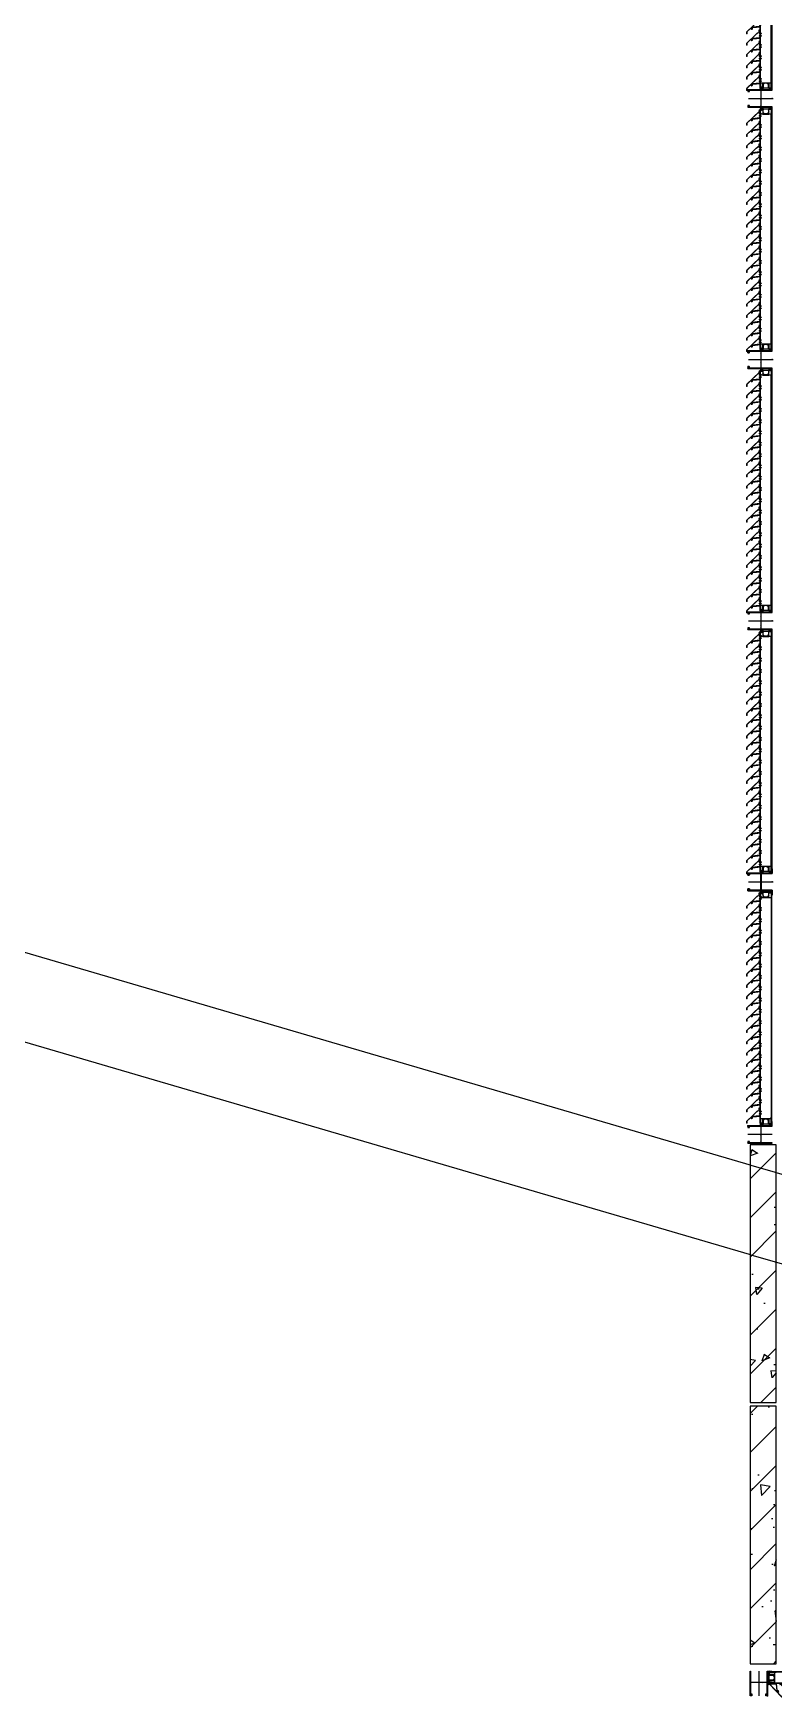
# Model space of a CAD drawing. Header units: millimetres. Extents: x 663313 to 1226001, y 1431724 to 1620898.
# Drawn here: x 839104 to 843359, y 1538799 to 1548354 of the extents above; entities that cross this region are included whole.
import ezdxf

# ---------------------------------------------------------------- set-up
doc = ezdxf.new("R2010")
doc.units = ezdxf.units.MM
doc.set_wipeout_variables(frame=1)
doc.linetypes.add('CENTER', pattern=[50.8, 31.75, -6.35, 6.35, -6.35])
for name, color, linetype in [('000 - CONCRETE_COL_HATCH_', 7, 'Continuous'), ('000 - CONCRETE_PRECAST_CUT_COLOR_4', 7, 'Continuous'), ('000 - CONCRETE_PRECAST_MAIN_COLOR_1', 7, 'Continuous'), ('000 - CONCRETE_PRECAST_WIPEOUT_', 7, 'Continuous'), ('010 - ASPG_ACCESSORIES_MAIN_COLOR_1', 7, 'Continuous'), ('010 - ASPG_EXTR_MAIN_COLOR_2', 7, 'Continuous'), ('010 - ASPG_FRAMING_CUT_COLOR_4', 7, 'Continuous'), ('010 - ASPG_FRAMING_HATCH_', 7, 'Continuous'), ('010 - ASPG_FRAMING_MAIN_COLOR_2', 7, 'Continuous'), ('010 - ASPG_FRAMING_SUB_COLOR_2', 7, 'Continuous'), ('010 - ASPG_FRAMING_WIPEOUT_', 7, 'Continuous'), ('BOLT & SCREW', 7, 'Continuous'), ('Center Line', 7, 'CENTER'), ('DIM', 7, 'Continuous')]:
    doc.layers.add(name, color=color, linetype=linetype)
for name, color, linetype, plot in [('010 - ASPG_EXTR_DEF_SUB', 7, 'Continuous', False), ('010 - ASPG_FASTERN_DEF_SUB', 7, 'Continuous', False), ('010 - ASPG_FRAMING_DEF_SUB', 7, 'Continuous', False)]:
    doc.layers.add(name, color=color, linetype=linetype, plot=plot)
for name, color, linetype, lineweight in [('12-GRID', 7, 'CENTER', 13), ('Part', 7, 'Continuous', 0), ('SCREW', 7, 'Continuous', 5)]:
    doc.layers.add(name, color=color, linetype=linetype, lineweight=lineweight)
pattern_1 = [(270, (1257419.24324, -520041.6224), (0.65495992507, -1.1344238721), [0.7562825814, -1.5125651628]), (30, (1257419.24324, -520041.6224), (0.65495992936, 1.1344238696), [0.7562825814, -1.5125651628]), (330, (1257419.24324, -520041.6224), (1.30991985442, -2.48e-09), [-1.5125651628, 0.7562825814])]
pattern_2 = [(315, (1257419.4929, -520021.6224), (1.3369313545, 1.3369313545), []), (45, (1257419.4929, -520021.6224), (-1.3369313545, 1.3369313545), [])]
pattern_3 = [(270, (1257419.4425, -520043.9224), (0.65495992507, -1.1344238721), [0.7562825814, -1.5125651628]), (30, (1257419.4425, -520043.9224), (0.65495992936, 1.1344238696), [0.7562825814, -1.5125651628]), (330, (1257419.4425, -520043.9224), (1.30991985442, -2.48e-09), [-1.5125651628, 0.7562825814])]
pattern_4 = [(315, (1257419.1929, -520023.9224), (1.3369313545, 1.3369313545), []), (45, (1257419.1929, -520023.9224), (-1.3369313545, 1.3369313545), [])]

# ---------------------------------------------------------------- blocks, each defined once
blk = doc.blocks.new('*U5722')
at = {"color": 7}
blk.add_wipeout([(0, 0), (150, 0), (150, 1480), (0, 1480)], dxfattribs=at).dxf.layer = '000 - CONCRETE_PRECAST_WIPEOUT_'
at = {"layer": '000 - CONCRETE_COL_HATCH_'}
h = blk.add_hatch(dxfattribs=at)
h.set_pattern_fill('ANSI31')
h.set_pattern_definition([(45, (1531882.3, 696158.04), (-112.253202, 112.253202), [])])
h.paths.add_polyline_path([(0, 0), (150, 0), (150, 1480), (0, 1480)])
h = blk.add_hatch(dxfattribs=at)
h.set_pattern_fill('AR-CONC', scale=0.05)
h.set_pattern_definition([(50, (1531882.3, 695178.04), (455.46167, -39.84771), [47.625, -523.875]), (355, (1531882.3, 695178.04), (-88.10855, 477.64211), [38.1, -419.10146]), (100.451445, (1531920.25, 695174.7), (367.35312, 437.79438), [40.47502, -445.22561]), (46.1842, (1531882.3, 695305.04), (677.6976, -105.10582), [71.4375, -785.8125]), (96.635558, (1531938.8, 695296.3), (593.51034, 618.5653), [60.71256, -667.83902]), (351.18415, (1531882.3, 695305.04), (593.51034, 618.5653), [57.14992, -628.64933]), (21, (1531945.8, 695273.3), (379.03598, -255.662995), [47.625, -523.875]), (326, (1531945.8, 695273.3), (154.50507, 460.46992), [38.1, -419.1]), (71.451445, (1531977.4, 695252), (533.54105, 204.80692), [40.47502, -445.22484]), (37.5, (1531882.3, 695178.04), (7.721508, 211.387597), [0, -414.02, 0, -425.45, 0, -420.6875]), (7.5, (1531882.3, 695178.04), (167.049156, 250.451437), [0, -242.57, 0, -404.495, 0, -160.3375]), (327.5, (1531740.69, 695178.04), (338.976488, -14.32186), [0, -158.75, 0, -495.3, 0, -657.225]), (317.5, (1531677.2, 695178.04), (370.322953, 63.56623), [0, -206.375, 0, -328.93, 0, -466.725])])
h.paths.add_polyline_path([(0, 0), (150, 0), (150, 1480), (0, 1480)])
at = {"layer": '000 - CONCRETE_PRECAST_MAIN_COLOR_1', "color": 7}
blk.add_lwpolyline([(0, 0), (150, 0), (150, 1480), (0, 1480)], close=True, dxfattribs=at)
blk = doc.blocks.new('44')
at = {"layer": 'Part', "color": 7, "lineweight": 0, "ltscale": 8}
for points in [[(28.7889, 17.6426), (30.2689, 17.6426), (30.2689, 17.4926), (28.7889, 17.4926), (28.7889, 17.6426)], [(30.2889, 17.6426), (31.7689, 17.6426), (31.7689, 17.4926), (30.2889, 17.4926), (30.2889, 17.6426)]]:
    blk.add_lwpolyline(points, dxfattribs=at)
at = {"layer": '000 - CONCRETE_PRECAST_CUT_COLOR_4', "color": 7, "xscale": 0.0009999999999999994, "yscale": 0.0009999999999999994, "zscale": 0.0009999999999999994, "rotation": 270}
blk.add_blockref('*U5722', (28.7889, 17.6426), dxfattribs=at)
blk.add_blockref('*U5722', (30.2889, 17.6426), dxfattribs=at)
blk = doc.blocks.new('W-1-PP18-ST_ENT4_REV00_20260531-225334_LOPF_PL')
at = {"color": 7, "xscale": 1000.000000000001, "yscale": 1000.000000000001, "zscale": 1000.000000000001, "rotation": 90}
blk.add_blockref('44', (41885.6, -33213.9), dxfattribs=at)
blk = doc.blocks.new('*U6326')
at = {"layer": '12-GRID', "color": 7, "linetype": 'CENTER'}
for p, q in [((0, -6.2), (0, 2.2)), ((-4.2, -2), (4.2, -2))]:
    blk.add_line(p, q, dxfattribs=at)
at = {"layer": 'BOLT & SCREW', "color": 7}
for p, q in [((-0.6, -1.8), (-1.8, -1.6)), ((-0.6, -2.2), (-1.8, -2.4)), ((-0.5, -1.8), (-0.9, -1.6)), ((-0.5, -2.2), (-0.9, -2.4)), ((-0.2, -1.4), (-0.4, -0.2)), ((-0.2, -1.5), (-0.4, -1.1)), ((-0.2, -2.5), (-0.4, -2.9)), ((-0.2, -2.6), (-0.4, -3.8)), ((0.2, -1.4), (0.4, -0.2)), ((0.2, -1.5), (0.4, -1.1)), ((0.4, -2.9), (0.2, -2.5)), ((0.2, -2.6), (0.4, -3.8)), ((0.5, -1.8), (0.9, -1.6)), ((0.5, -2.2), (0.9, -2.4)), ((0.6, -1.8), (1.8, -1.6)), ((0.6, -2.2), (1.8, -2.4))]:
    blk.add_line(p, q, dxfattribs=at)
for points in [[(-1.8, -1.6), (-0.9, -1.6, 0.414214), (-0.4, -1.1), (-0.4, -0.2), (0.4, -0.2), (0.4, -1.1, 0.414214), (0.9, -1.6), (1.8, -1.6), (1.8, -2.4), (0.9, -2.4, 0.414214), (0.4, -2.9), (0.4, -3.8), (-0.4, -3.8), (-0.4, -2.9, 0.414214), (-0.9, -2.4), (-1.8, -2.4)], [(0.2, -2.5, -0.414214), (0.5, -2.2), (0.6, -2.2), (0.6, -1.8), (0.5, -1.8, -0.414214), (0.2, -1.5), (0.2, -1.4), (-0.2, -1.4), (-0.2, -1.5, -0.414214), (-0.5, -1.8), (-0.6, -1.8), (-0.6, -2.2), (-0.5, -2.2, -0.414214), (-0.2, -2.5), (-0.2, -2.6), (0.2, -2.6)]]:
    blk.add_lwpolyline(points, format="xyb", close=True, dxfattribs=at)
blk.add_circle((0, -2), 3.5, dxfattribs=at)
blk = doc.blocks.new('000_ASPG_TYP_FILES_20260218-010703_FRAME_EXTR_')
at = {"layer": '010 - ASPG_FRAMING_HATCH_'}
h = blk.add_hatch(dxfattribs=at)
h.set_pattern_fill('ANSI32', scale=0.1, angle=180)
edge = h.paths.add_edge_path()
edge.add_line((2, 16), (2, 2))
edge.add_line((2, 2), (39.7, 2))
edge.add_arc((39.7, 1.7), 0.3, 0, 90, ccw=False)
edge.add_line((40, 1.7), (40, 0.3))
edge.add_arc((39.7, 0.3), 0.3, -90, 0, ccw=False)
edge.add_line((39.7, 0), (0.3, 0))
edge.add_arc((0.3, 0.3), 0.3, 180, 270, ccw=False)
edge.add_line((0, 0.3), (0, 17.7))
edge.add_arc((0.3, 17.7), 0.3, 90, 180, ccw=False)
edge.add_line((0.3, 18), (22.6, 18))
edge.add_arc((22.6, 18.5), 0.5, 270, 380.20955)
edge.add_arc((26.2, 19.8), 3.35, 182.06379, 200.20955, ccw=False)
edge.add_arc((23.6, 19.7), 0.76, 2.06379, 182.06379, ccw=False)
edge.add_arc((26.2, 19.8), 1.83, 182.06379, 447.93621)
edge.add_arc((26.3, 22.4), 0.76, 87.93621, 267.93621, ccw=False)
edge.add_arc((26.2, 19.8), 3.35, 69.79045, 87.93621, ccw=False)
edge.add_arc((27.5, 23.4), 0.5, 249.79045, 360)
edge.add_line((28, 23.4), (28, 26.7))
edge.add_line((28, 26.7), (28.5, 27.2))
edge.add_line((28.5, 27.2), (28, 27.7))
edge.add_line((28, 27.7), (28, 38.6))
edge.add_line((28, 38.6), (28.5, 39.1))
edge.add_line((28.5, 39.1), (28, 39.6))
edge.add_line((28, 39.6), (28, 42.9))
edge.add_arc((27.5, 42.9), 0.5, 0, 110.20955)
edge.add_arc((26.2, 46.5), 3.35, 272.06379, 290.20955, ccw=False)
edge.add_arc((26.3, 43.9), 0.76, 92.06379, 272.06379, ccw=False)
edge.add_arc((26.2, 46.5), 1.83, 272.06379, 537.93621)
edge.add_arc((23.6, 46.6), 0.76, 177.93621, 357.93621, ccw=False)
edge.add_arc((26.2, 46.5), 3.35, 159.79045, 177.93621, ccw=False)
edge.add_arc((22.6, 47.8), 0.5, 339.79045, 450)
edge.add_line((22.6, 48.3), (0.3, 48.3))
edge.add_arc((0.3, 48.6), 0.3, 180, 270, ccw=False)
edge.add_line((0, 48.6), (0, 60))
edge.add_arc((0.3, 60), 0.3, 90, 180, ccw=False)
edge.add_line((0.3, 60.3), (5, 60.3))
edge.add_line((5, 60.3), (5, 65))
edge.add_arc((5.3, 65), 0.3, 90, 180, ccw=False)
edge.add_line((5.3, 65.3), (30, 65.3))
edge.add_line((30, 65.3), (30, 63.6))
edge.add_arc((29.7, 63.6), 0.3, -90, 0, ccw=False)
edge.add_line((29.7, 63.3), (7.3, 63.3))
edge.add_arc((7.3, 63), 0.3, 90, 180)
edge.add_line((7, 63), (7, 58.3))
edge.add_line((7, 58.3), (2.3, 58.3))
edge.add_arc((2.3, 58), 0.3, 90, 180)
edge.add_line((2, 58), (2, 50.6))
edge.add_arc((2.3, 50.6), 0.3, 180, 270)
edge.add_line((2.3, 50.3), (29.7, 50.3))
edge.add_arc((29.7, 50), 0.3, 0, 90, ccw=False)
edge.add_line((30, 50), (30, 26.7))
edge.add_line((30, 26.7), (30, 16.3))
edge.add_arc((29.7, 16.3), 0.3, -90, 0, ccw=False)
edge.add_line((29.7, 16), (2, 16))
at = {"layer": '010 - ASPG_FRAMING_CUT_COLOR_4', "color": 7}
blk.add_lwpolyline([(2, 16), (2, 2), (39.7, 2, -0.414214), (40, 1.7), (40, 0.3, -0.414214), (39.7, 0), (0.3, 0, -0.414214), (0, 0.3), (0, 17.7, -0.414214), (0.3, 18), (22.6, 18, 0.52173), (23, 18.7, -0.079342), (22.8, 19.7, -1), (24.3, 19.8, 2.296346), (26.2, 21.7, -1), (26.3, 23.2, -0.079342), (27.3, 23, 0.52173), (28, 23.4), (28, 26.7), (28.5, 27.2), (28, 27.7), (28, 38.6), (28.5, 39.1), (28, 39.6), (28, 42.9, 0.52173), (27.3, 43.3, -0.079342), (26.3, 43.1, -1), (26.2, 44.6, 2.296346), (24.3, 46.5, -1), (22.8, 46.6, -0.079342), (23, 47.6, 0.52173), (22.6, 48.3), (0.3, 48.3, -0.414214), (0, 48.6), (0, 60, -0.414214), (0.3, 60.3), (5, 60.3), (5, 65, -0.414214), (5.3, 65.3), (30, 65.3), (30, 63.6, -0.414214), (29.7, 63.3), (7.3, 63.3, 0.414214), (7, 63), (7, 58.3), (2.3, 58.3, 0.414214), (2, 58), (2, 50.6, 0.414214), (2.3, 50.3), (29.7, 50.3, -0.414214), (30, 50), (30, 26.7), (30, 16.3, -0.414214), (29.7, 16)], format="xyb", close=True, dxfattribs=at)
at = {"color": 7}
for p in [(26.2, 48.5), (26.2, 21.8)]:
    blk.add_blockref('*U6326', p, dxfattribs=at)
blk = doc.blocks.new('*U6174')
at = {"layer": '010 - ASPG_FRAMING_HATCH_', "transparency": 33554585}
h = blk.add_hatch(dxfattribs=at)
h.set_pattern_fill('ANSI32', scale=0.25)
edge = h.paths.add_edge_path()
edge.add_line((2, -50), (2, -75))
edge.add_line((2, -75), (0, -75))
edge.add_line((0, -75), (0, -49))
edge.add_arc((1, -49), 1, 90, 180, ccw=False)
edge.add_line((1, -48), (63, -48))
edge.add_arc((63, -47), 1, 270, 360)
edge.add_line((64, -47), (64, 47))
edge.add_arc((63, 47), 1, 0, 90)
edge.add_line((63, 48), (1, 48))
edge.add_arc((1, 49), 1, 180, 270, ccw=False)
edge.add_line((0, 49), (0, 75))
edge.add_line((0, 75), (2, 75))
edge.add_line((2, 75), (2, 50))
edge.add_line((2, 50), (141, 50))
edge.add_line((141, 50), (141, 41))
edge.add_arc((140, 41), 1, 270, 360, ccw=False)
edge.add_line((140, 40), (132, 40))
edge.add_arc((132, 41), 1, 180, 270, ccw=False)
edge.add_line((131, 41), (131, 47))
edge.add_arc((130, 47), 1, 0, 90)
edge.add_line((130, 48), (67, 48))
edge.add_arc((67, 47), 1, 90, 180)
edge.add_line((66, 47), (66, -47))
edge.add_arc((67, -47), 1, 180, 270)
edge.add_line((67, -48), (130, -48))
edge.add_arc((130, -47), 1, 270, 360)
edge.add_line((131, -47), (131, -41))
edge.add_arc((132, -41), 1, 90, 180, ccw=False)
edge.add_line((132, -40), (140, -40))
edge.add_arc((140, -41), 1, 0, 90, ccw=False)
edge.add_line((141, -41), (141, -50))
edge.add_line((141, -50), (2, -50))
h.paths.add_polyline_path([(139, 48), (139, 42), (133, 42), (133, 48)], flags=16)
h.paths.add_polyline_path([(139, -48), (139, -42), (133, -42), (133, -48)], flags=16)
at = {"layer": '010 - ASPG_FRAMING_HATCH_'}
h = blk.add_hatch(dxfattribs=at)
h.set_pattern_fill('ANSI37', scale=0.595498, angle=-90)
h.set_pattern_definition(pattern_4)
edge = h.paths.add_edge_path()
edge.add_ellipse((11.5, 55), major_axis=(0, -5), ratio=0.644482, start_angle=180, end_angle=360, ccw=False)
edge.add_line((11.5, 60), (2, 60))
edge.add_arc((-7.9, 55), 11.1, -26.79627, 26.79627, ccw=False)
edge.add_line((2, 50), (11.5, 50))
h = blk.add_hatch(dxfattribs=at)
h.set_pattern_fill('HONEY', scale=0.238199, angle=-90)
h.set_pattern_definition(pattern_3)
edge = h.paths.add_edge_path()
edge.add_ellipse((11.8, 55), major_axis=(0, -5), ratio=0.644482, start_angle=0, end_angle=360, ccw=False)
h = blk.add_hatch(dxfattribs=at)
h.set_pattern_fill('HONEY', scale=0.238199, angle=-90)
h.set_pattern_definition(pattern_1)
edge = h.paths.add_edge_path()
edge.add_ellipse((57.5, 55), major_axis=(0, -5), ratio=0.644482, start_angle=0, end_angle=360)
h = blk.add_hatch(dxfattribs=at)
h.set_pattern_fill('ANSI37', scale=0.595498, angle=-90)
h.set_pattern_definition(pattern_2)
edge = h.paths.add_edge_path()
edge.add_ellipse((57.8, 55), major_axis=(0, -5), ratio=0.644482, start_angle=0, end_angle=180)
edge.add_line((57.8, 60), (62, 60))
edge.add_arc((62, 60.3), 0.3, -90, 0)
edge.add_line((62.3, 60.3), (62.3, 61))
edge.add_line((62.3, 61), (61.8, 61.5))
edge.add_line((61.8, 61.5), (62.3, 62))
edge.add_line((62.3, 62), (61.8, 62.5))
edge.add_line((61.8, 62.5), (62.3, 63))
edge.add_line((62.3, 63), (61.8, 63.5))
edge.add_line((61.8, 63.5), (62.3, 64))
edge.add_line((62.3, 64), (62.3, 65))
edge.add_line((62.3, 65), (63.3, 65))
edge.add_line((63.3, 65), (63.8, 65.5))
edge.add_line((63.8, 65.5), (64.3, 65))
edge.add_line((64.3, 65), (64.8, 65.5))
edge.add_line((64.8, 65.5), (65.3, 65))
edge.add_line((65.3, 65), (65.8, 65.5))
edge.add_line((65.8, 65.5), (66.3, 65))
edge.add_line((66.3, 65), (67, 65))
edge.add_arc((67, 65.3), 0.3, -90, 0)
edge.add_line((67.3, 65.3), (67.3, 60))
edge.add_arc((77.2, 55), 11.1, 153.20373, 206.79627)
edge.add_line((67.3, 50), (57.8, 50))
h = blk.add_hatch(dxfattribs=at)
h.set_pattern_fill('ANSI37', scale=0.595498, angle=-90)
h.set_pattern_definition(pattern_4)
edge = h.paths.add_edge_path()
edge.add_ellipse((11.5, -55), major_axis=(0, 5), ratio=0.644482, start_angle=0, end_angle=180)
edge.add_line((11.5, -60), (2, -60))
edge.add_arc((-7.9, -55), 11.1, 333.20373, 386.79627)
edge.add_line((2, -50), (11.5, -50))
h = blk.add_hatch(dxfattribs=at)
h.set_pattern_fill('HONEY', scale=0.238199, angle=-90)
h.set_pattern_definition(pattern_3)
edge = h.paths.add_edge_path()
edge.add_ellipse((11.8, -55), major_axis=(0, 5), ratio=0.644482, start_angle=0, end_angle=360)
h = blk.add_hatch(dxfattribs=at)
h.set_pattern_fill('HONEY', scale=0.238199, angle=-90)
h.set_pattern_definition(pattern_1)
edge = h.paths.add_edge_path()
edge.add_ellipse((57.5, -55), major_axis=(0, 5), ratio=0.644482, start_angle=0, end_angle=360, ccw=False)
h = blk.add_hatch(dxfattribs=at)
h.set_pattern_fill('ANSI37', scale=0.595498, angle=-90)
h.set_pattern_definition(pattern_2)
edge = h.paths.add_edge_path()
edge.add_ellipse((57.8, -55), major_axis=(0, 5), ratio=0.644482, start_angle=180, end_angle=360, ccw=False)
edge.add_line((57.8, -60), (62, -60))
edge.add_arc((62, -60.3), 0.3, 360, 450, ccw=False)
edge.add_line((62.3, -60.3), (62.3, -61))
edge.add_line((62.3, -61), (61.8, -61.5))
edge.add_line((61.8, -61.5), (62.3, -62))
edge.add_line((62.3, -62), (61.8, -62.5))
edge.add_line((61.8, -62.5), (62.3, -63))
edge.add_line((62.3, -63), (61.8, -63.5))
edge.add_line((61.8, -63.5), (62.3, -64))
edge.add_line((62.3, -64), (62.3, -65))
edge.add_line((62.3, -65), (63.3, -65))
edge.add_line((63.3, -65), (63.8, -65.5))
edge.add_line((63.8, -65.5), (64.3, -65))
edge.add_line((64.3, -65), (64.8, -65.5))
edge.add_line((64.8, -65.5), (65.3, -65))
edge.add_line((65.3, -65), (65.8, -65.5))
edge.add_line((65.8, -65.5), (66.3, -65))
edge.add_line((66.3, -65), (67, -65))
edge.add_arc((67, -65.3), 0.3, 360, 450, ccw=False)
edge.add_line((67.3, -65.3), (67.3, -60))
edge.add_arc((77.2, -55), 11.1, 153.20373, 206.79627, ccw=False)
edge.add_line((67.3, -50), (57.8, -50))
at = {"layer": '010 - ASPG_FASTERN_DEF_SUB', "color": 7}
blk.add_point((0, 0), dxfattribs=at)
at = {"layer": '010 - ASPG_FRAMING_CUT_COLOR_4', "color": 7}
blk.add_lwpolyline([(2, -50), (2, -75), (0, -75), (0, -49, -0.414214), (1, -48), (63, -48, 0.414214), (64, -47), (64, 47, 0.414214), (63, 48), (1, 48, -0.414214), (0, 49), (0, 75), (2, 75), (2, 50), (141, 50), (141, 41, -0.414214), (140, 40), (132, 40, -0.414214), (131, 41), (131, 47, 0.414214), (130, 48), (67, 48, 0.414214), (66, 47), (66, -47, 0.414214), (67, -48), (130, -48, 0.414214), (131, -47), (131, -41, -0.414214), (132, -40), (140, -40, -0.414214), (141, -41), (141, -50)], format="xyb", close=True, dxfattribs=at)
for points in [[(139, 48), (139, 42), (133, 42), (133, 48)], [(139, -48), (139, -42), (133, -42), (133, -48)]]:
    blk.add_lwpolyline(points, close=True, dxfattribs=at)
at = {"layer": '010 - ASPG_FRAMING_DEF_SUB', "color": 7, "transparency": 33554508}
blk.add_line((136.5, 0), (-4.5, 0), dxfattribs=at)
at = {"layer": '010 - ASPG_FRAMING_DEF_SUB', "color": 7, "transparency": 33554457}
for points in [[(2, 50), (15, 50), (15, 60), (2, 60)], [(54.3, 50), (67.3, 50), (67.3, 65.5), (54.3, 65.5)], [(2, -50), (15, -50), (15, -60), (2, -60)], [(54.3, -50), (67.3, -50), (67.3, -65.5), (54.3, -65.5)]]:
    blk.add_lwpolyline(points, close=True, dxfattribs=at)
at = {"layer": '010 - ASPG_FRAMING_SUB_COLOR_2', "color": 7}
for points in [[(11.8, 50), (2, 50, 0.238199), (2, 60), (11.8, 60)], [(57.5, 50), (67.3, 50, -0.238199), (67.3, 60), (67.3, 65.3, -0.414214), (67, 65), (66.3, 65), (65.8, 65.5), (65.3, 65), (64.8, 65.5), (64.3, 65), (63.8, 65.5), (63.3, 65), (62.3, 65), (62.3, 64), (61.8, 63.5), (62.3, 63), (61.8, 62.5), (62.3, 62), (61.8, 61.5), (62.3, 61), (62.3, 60.3, -0.414214), (62, 60), (57.5, 60)], [(11.8, -50), (2, -50, -0.238199), (2, -60), (11.8, -60)], [(57.5, -50), (67.3, -50, 0.238199), (67.3, -60), (67.3, -65.3, 0.414214), (67, -65), (66.3, -65), (65.8, -65.5), (65.3, -65), (64.8, -65.5), (64.3, -65), (63.8, -65.5), (63.3, -65), (62.3, -65), (62.3, -64), (61.8, -63.5), (62.3, -63), (61.8, -62.5), (62.3, -62), (61.8, -61.5), (62.3, -61), (62.3, -60.3, 0.414214), (62, -60), (57.5, -60)]]:
    blk.add_lwpolyline(points, format="xyb", dxfattribs=at)
at = {"layer": '010 - ASPG_FRAMING_SUB_COLOR_2', "color": 7, "extrusion": (0, 0, -1)}
for centre, major_axis in [((11.8, 55), (0, -5)), ((57.5, -55), (0, 5))]:
    blk.add_ellipse(centre, major_axis=major_axis, ratio=0.644482, dxfattribs=at)
at = {"layer": '010 - ASPG_FRAMING_SUB_COLOR_2', "color": 7}
for centre, major_axis in [((57.5, 55), (0, -5)), ((11.8, -55), (0, 5))]:
    blk.add_ellipse(centre, major_axis=major_axis, ratio=0.644482, dxfattribs=at)
blk = doc.blocks.new('PZG35-9D5')
at = {"layer": 'Center Line', "color": 7}
blk.add_line((0, 3.7), (0, -10.5), dxfattribs=at)
at = {"layer": 'SCREW', "color": 7}
for p, q in [((-1.4, 0), (-1.4, -1.1)), ((1.4, 0), (1.4, -0.6)), ((-1.9, -1.4), (1.9, -0.9)), ((-1.9, -1.4), (-1.4, -1.1)), ((-1.9, -1.4), (-1.4, -1.7)), ((-1.9, -2.7), (1.9, -2.2)), ((-1.9, -2.7), (-1.4, -2.4)), ((-1.9, -2.7), (-1.4, -3)), ((-1.9, -4), (-1.4, -3.7)), ((-1.9, -4), (-1, -3.9)), ((-1.9, -4), (-1.4, -4.3)), ((-1.4, -1.1), (1.4, -0.6)), ((-1.4, -1.7), (1.4, -1.2)), ((-1.4, -1.7), (-1.4, -2.4)), ((-1.4, -2.4), (1.4, -1.9)), ((-1.4, -3), (1.4, -2.5)), ((-1.4, -3), (-1.4, -3.7)), ((-1.4, -3.7), (-0.8, -3.6)), ((-1.4, -4.3), (-1.4, -8.1)), ((-1.4, -4.3), (-1.2, -4.3)), ((0, -9.5), (-1.4, -8.1)), ((0, -9.5), (1.4, -8.1)), ((0.6, -3.3), (1.4, -3.2)), ((0.7, -3.7), (1.9, -3.5)), ((0.7, -3.9), (1.4, -3.8)), ((0.7, -4.6), (1.4, -4.5)), ((0.7, -5), (1.9, -4.8)), ((0.7, -5.2), (1.4, -5.1)), ((1.9, -0.9), (1.4, -0.6)), ((1.9, -0.9), (1.4, -1.2)), ((1.4, -1.2), (1.4, -1.9)), ((1.9, -2.2), (1.4, -1.9)), ((1.9, -2.2), (1.4, -2.5)), ((1.4, -2.5), (1.4, -3.2)), ((1.9, -3.5), (1.4, -3.2)), ((1.9, -3.5), (1.4, -3.8)), ((1.4, -3.8), (1.4, -4.5)), ((1.9, -4.8), (1.4, -4.5)), ((1.9, -4.8), (1.4, -5.1)), ((1.4, -5.1), (1.4, -8.1))]:
    blk.add_line(p, q, dxfattribs=at)
blk.add_lwpolyline([(0, -9.5), (0.7, -5.2), (0.7, -3.6, 0.417657), (0.4, -3.3, 0.108102), (-0.8, -3.6), (-1.4, -4.7)], format="xyb", dxfattribs=at)
blk = doc.blocks.new('*U6169')
at = {"layer": 'SCREW', "color": 7}
blk.add_lwpolyline([(3, 1.8, 0.09906), (0.8, 2.5), (0.8, 2.3), (-0.8, 2.3), (-0.8, 2.5, 0.09906), (-3, 1.8, 0.266588), (-3.5, 1), (-3.5, 0.2, 0.414214), (-3.3, 0), (3.3, 0, 0.414214), (3.5, 0.2), (3.5, 1, 0.266588)], format="xyb", close=True, dxfattribs=at)
blk.add_blockref('PZG35-9D5', (0, 0), dxfattribs=at)
blk = doc.blocks.new('*U6175')
at = {"color": 7}
blk.add_point((0, 0), dxfattribs=at)
at = {"layer": '010 - ASPG_ACCESSORIES_MAIN_COLOR_1', "color": 7}
blk.add_lwpolyline([(-39.7, -0.6, 0.414214), (-40, -0.9), (-40, -7.4, 0.57735), (-39.7, -7.6), (-36.6, -5.8, 0.767327), (-36.8, -5.3), (-37.9, -5.3, -0.414214), (-38.2, -5), (-38.2, -2.8, -0.414214), (-38, -2.6), (-32.2, -2.6, -0.388879), (-32, -2.8), (-31.8, -4.3, 0.388879), (-31.3, -4.8), (-30.3, -4.8, 0.414214), (-30, -4.5), (-30, -2.9, -0.414214), (-29.7, -2.6), (0.4, -2.6, -0.378969), (3.4, -5.2), (8, -42.5, 0.446593), (11.6, -45.1, -0.489802), (16.1, -48.7), (16.1, -49.4, -0.18248), (15.8, -50, -0.267949), (15.3, -50.2, 1.122115), (15.1, -52.3, 0.405004), (18.1, -49.4), (18.1, -48.7, 0.489805), (11.2, -43.1, -0.446597), (9.9, -42.3), (4.9, -0.8, 0.364176), (4.6, -0.6)], format="xyb", close=True, dxfattribs=at)
at = {"layer": '010 - ASPG_EXTR_DEF_SUB', "color": 7}
for p in [(-40, -0.5), (43.4, -76.9), (43.4, -77.5)]:
    blk.add_point(p, dxfattribs=at)
at = {"layer": '010 - ASPG_EXTR_MAIN_COLOR_2', "color": 7}
blk.add_lwpolyline([(11.4, -48.2), (11.5, -47.4), (12.2, -47.6), (12.3, -46.8, -0.535538), (14.2, -49.2, 0.991572), (15.7, -49.6, 1.157025), (8.8, -48.8, -0.688558), (8.3, -49), (-17.1, -22.2), (-32.3, -6.1), (-32.3, -2.9, 0.414312), (-32.6, -2.6), (-37.5, -2.6, 0.414116), (-37.8, -2.9), (-37.8, -4.3, 0.414214), (-37.5, -4.6), (-36, -4.6, -0.205895), (-35.8, -4.7), (33.2, -77.5), (43.1, -77.5, 0.668179), (43.4, -77), (40.5, -74.2, 0.668179), (40, -74.4), (40, -76), (33.9, -76), (11.9, -52.8, -0.558354), (12.1, -52, 0.766275), (12, -50.4, -0.438583), (10.7, -48.1)], format="xyb", close=True, dxfattribs=at)
at = {"layer": 'SCREW', "color": 7, "rotation": 180}
for p in [(-21.6, -2.5), (-8.2, -2.5)]:
    blk.add_blockref('*U6169', p, dxfattribs=at)
blk = doc.blocks.new('000_ASPG_TYP_FILES_FRAMING_EXTR_BREAKLINE_TYPE_2')
at = {"layer": '010 - ASPG_FRAMING_HATCH_', "transparency": 33554585}
h = blk.add_hatch(dxfattribs=at)
h.set_pattern_fill('ANSI32', scale=0.25)
h.paths.add_polyline_path([(131, 91, 0.414214), (132, 90), (140, 90, 0.414214), (141, 91), (141, 100), (2, 100), (2, 125), (0, 125), (0, 99, 0.414214), (1, 98), (63, 98, -0.414214), (64, 97), (64, 3, -0.414214), (63, 2), (0, 2), (0, 0), (141, 0), (141, 9, 0.414214), (140, 10), (132, 10, 0.414214), (131, 9), (131, 3, -0.414214), (130, 2), (67, 2, -0.414214), (66, 3), (66, 97, -0.414214), (67, 98), (130, 98, -0.414214), (131, 97)])
h.paths.add_polyline_path([(133, 92), (133, 98), (139, 98), (139, 92)], flags=16)
h.paths.add_polyline_path([(133, 8), (139, 8), (139, 2), (133, 2)], flags=16)
at = {"layer": '010 - ASPG_FRAMING_HATCH_'}
h = blk.add_hatch(dxfattribs=at)
h.set_pattern_fill('ANSI37', scale=0.595498, angle=-90)
h.set_pattern_definition([(315, (1257419.1929, -519973.9224), (1.3369313545, 1.3369313545), []), (45, (1257419.1929, -519973.9224), (-1.3369313545, 1.3369313545), [])])
edge = h.paths.add_edge_path()
edge.add_ellipse((11.5, 105), major_axis=(0, -5), ratio=0.644482, start_angle=180, end_angle=360, ccw=False)
edge.add_line((11.5, 110), (2, 110))
edge.add_arc((-7.9, 105), 11.1, -26.79627, 26.79627, ccw=False)
edge.add_line((2, 100), (11.5, 100))
h = blk.add_hatch(dxfattribs=at)
h.set_pattern_fill('HONEY', scale=0.238199, angle=-90)
h.set_pattern_definition([(270, (1257419.4425, -519993.9224), (0.65495992507, -1.1344238721), [0.7562825814, -1.5125651628]), (30, (1257419.4425, -519993.9224), (0.65495992936, 1.1344238696), [0.7562825814, -1.5125651628]), (330, (1257419.4425, -519993.9224), (1.30991985442, -2.48e-09), [-1.5125651628, 0.7562825814])])
edge = h.paths.add_edge_path()
edge.add_ellipse((11.8, 105), major_axis=(0, -5), ratio=0.644482, start_angle=0, end_angle=360, ccw=False)
h = blk.add_hatch(dxfattribs=at)
h.set_pattern_fill('HONEY', scale=0.238199, angle=-90)
h.set_pattern_definition([(270, (1257419.24324, -519991.6224), (0.65495992507, -1.1344238721), [0.7562825814, -1.5125651628]), (30, (1257419.24324, -519991.6224), (0.65495992936, 1.1344238696), [0.7562825814, -1.5125651628]), (330, (1257419.24324, -519991.6224), (1.30991985442, -2.48e-09), [-1.5125651628, 0.7562825814])])
edge = h.paths.add_edge_path()
edge.add_ellipse((57.5, 105), major_axis=(0, -5), ratio=0.644482, start_angle=0, end_angle=360)
h = blk.add_hatch(dxfattribs=at)
h.set_pattern_fill('ANSI37', scale=0.595498, angle=-90)
h.set_pattern_definition([(315, (1257419.4929, -519971.6224), (1.3369313545, 1.3369313545), []), (45, (1257419.4929, -519971.6224), (-1.3369313545, 1.3369313545), [])])
edge = h.paths.add_edge_path()
edge.add_ellipse((57.8, 105), major_axis=(0, -5), ratio=0.644482, start_angle=0, end_angle=180)
edge.add_line((57.8, 110), (62, 110))
edge.add_arc((62, 110.3), 0.3, -90, 0)
edge.add_line((62.3, 110.3), (62.3, 111))
edge.add_line((62.3, 111), (61.8, 111.5))
edge.add_line((61.8, 111.5), (62.3, 112))
edge.add_line((62.3, 112), (61.8, 112.5))
edge.add_line((61.8, 112.5), (62.3, 113))
edge.add_line((62.3, 113), (61.8, 113.5))
edge.add_line((61.8, 113.5), (62.3, 114))
edge.add_line((62.3, 114), (62.3, 115))
edge.add_line((62.3, 115), (63.3, 115))
edge.add_line((63.3, 115), (63.8, 115.5))
edge.add_line((63.8, 115.5), (64.3, 115))
edge.add_line((64.3, 115), (64.8, 115.5))
edge.add_line((64.8, 115.5), (65.3, 115))
edge.add_line((65.3, 115), (65.8, 115.5))
edge.add_line((65.8, 115.5), (66.3, 115))
edge.add_line((66.3, 115), (67, 115))
edge.add_arc((67, 115.3), 0.3, -90, 0)
edge.add_line((67.3, 115.3), (67.3, 110))
edge.add_arc((77.2, 105), 11.1, 153.20373, 206.79627)
edge.add_line((67.3, 100), (57.8, 100))
at = {"color": 7}
blk.add_point((141, 100), dxfattribs=at)
at = {"layer": '010 - ASPG_FRAMING_CUT_COLOR_4', "color": 7}
blk.add_lwpolyline([(0, 0), (0, 2), (63, 2, 0.414214), (64, 3), (64, 97, 0.414214), (63, 98), (1, 98, -0.414214), (0, 99), (0, 125), (2, 125), (2, 100), (141, 100), (141, 91, -0.414214), (140, 90), (132, 90, -0.414214), (131, 91), (131, 97, 0.414214), (130, 98), (67, 98, 0.414214), (66, 97), (66, 3, 0.414214), (67, 2), (130, 2, 0.414214), (131, 3), (131, 9, -0.414214), (132, 10), (140, 10, -0.414214), (141, 9), (141, 0)], format="xyb", close=True, dxfattribs=at)
for points in [[(139, 98), (139, 92), (133, 92), (133, 98)], [(139, 2), (139, 8), (133, 8), (133, 2)]]:
    blk.add_lwpolyline(points, close=True, dxfattribs=at)
at = {"layer": '010 - ASPG_FRAMING_DEF_SUB', "color": 7, "transparency": 33554457}
blk.add_line((0, 50), (141, 50), dxfattribs=at)
for points in [[(2, 100), (15, 100), (15, 110), (2, 110)], [(54.3, 100), (67.3, 100), (67.3, 115.5), (54.3, 115.5)]]:
    blk.add_lwpolyline(points, close=True, dxfattribs=at)
at = {"layer": '010 - ASPG_FRAMING_SUB_COLOR_2', "color": 7}
for points in [[(11.8, 100), (2, 100, 0.238199), (2, 110), (11.8, 110)], [(57.5, 100), (67.3, 100, -0.238199), (67.3, 110), (67.3, 115.3, -0.414214), (67, 115), (66.3, 115), (65.8, 115.5), (65.3, 115), (64.8, 115.5), (64.3, 115), (63.8, 115.5), (63.3, 115), (62.3, 115), (62.3, 114), (61.8, 113.5), (62.3, 113), (61.8, 112.5), (62.3, 112), (61.8, 111.5), (62.3, 111), (62.3, 110.3, -0.414214), (62, 110), (57.5, 110)]]:
    blk.add_lwpolyline(points, format="xyb", dxfattribs=at)
at = {"layer": '010 - ASPG_FRAMING_SUB_COLOR_2', "color": 7, "extrusion": (0, 0, -1)}
blk.add_ellipse((11.8, 105), major_axis=(0, -5), ratio=0.644482, dxfattribs=at)
at = {"layer": '010 - ASPG_FRAMING_SUB_COLOR_2', "color": 7}
blk.add_ellipse((57.5, 105), major_axis=(0, -5), ratio=0.644482, dxfattribs=at)
blk = doc.blocks.new('*U4591')
at = {"color": 7}
blk.add_wipeout([(1493, 4), (60, 4), (60, 69.3), (1493, 69.3)], dxfattribs=at).dxf.layer = '010 - ASPG_FRAMING_WIPEOUT_'
blk.add_point((60, 69.5), dxfattribs=at)
at = {"layer": '010 - ASPG_FRAMING_MAIN_COLOR_2', "color": 7}
blk.add_lwpolyline([(1463, 69.3), (90, 69.3), (90, 6), (1463, 6)], close=True, dxfattribs=at)
at = {"layer": '010 - ASPG_FRAMING_SUB_COLOR_2', "color": 7}
for points in [[(1493, 4), (60, 4), (60, 69.3), (1493, 69.3)], [(60, 2), (60, 4), (1493, 4), (1493, 2)]]:
    blk.add_lwpolyline(points, close=True, dxfattribs=at)
at = {"color": 7, "transparency": 33554559, "xscale": -1, "rotation": 270}
blk.add_blockref('*U6174', (0, 0), dxfattribs=at)
at = {"color": 7}
for name, p, rotation in [('*U6175', (91.8, 69.3), 180), ('*U6175', (156.8, 69.3), 180), ('*U6175', (221.8, 69.3), 180), ('*U6175', (286.8, 69.3), 180), ('*U6175', (351.8, 69.3), 180), ('*U6175', (416.8, 69.3), 180), ('*U6175', (481.8, 69.3), 180), ('*U6175', (546.8, 69.3), 180), ('*U6175', (611.8, 69.3), 180), ('*U6175', (676.8, 69.3), 180), ('*U6175', (741.8, 69.3), 180), ('*U6175', (806.8, 69.3), 180), ('*U6175', (871.8, 69.3), 180), ('*U6175', (936.8, 69.3), 180), ('*U6175', (1001.8, 69.3), 180), ('*U6175', (1066.8, 69.3), 180), ('*U6175', (1131.8, 69.3), 180), ('*U6175', (1196.8, 69.3), 180), ('*U6175', (1261.8, 69.3), 180), ('*U6175', (1326.8, 69.3), 180), ('*U6175', (1391.8, 69.3), 180), ('*U6175', (1456.8, 69.3), 180), ('000_ASPG_TYP_FILES_FRAMING_EXTR_BREAKLINE_TYPE_2', (1603, 0), 89.99999999999999)]:
    blk.add_blockref(name, p, dxfattribs=dict(at, rotation=rotation))
blk.add_blockref('000_ASPG_TYP_FILES_20260218-010703_FRAME_EXTR_', (60, 4), dxfattribs=at)
at = {"color": 7, "xscale": -1}
blk.add_blockref('000_ASPG_TYP_FILES_20260218-010703_FRAME_EXTR_', (1493, 4), dxfattribs=at)
blk = doc.blocks.new('*U4788')
at = {"color": 7}
blk.add_wipeout([(1440, 4), (60, 4), (60, 69.3), (1440, 69.3)], dxfattribs=at).dxf.layer = '010 - ASPG_FRAMING_WIPEOUT_'
blk.add_point((60, 69.5), dxfattribs=at)
at = {"layer": '010 - ASPG_FRAMING_MAIN_COLOR_2', "color": 7}
blk.add_lwpolyline([(1410, 69.3), (90, 69.3), (90, 6), (1410, 6)], close=True, dxfattribs=at)
at = {"layer": '010 - ASPG_FRAMING_SUB_COLOR_2', "color": 7}
for points in [[(1440, 4), (60, 4), (60, 69.3), (1440, 69.3)], [(60, 2), (60, 4), (1440, 4), (1440, 2)]]:
    blk.add_lwpolyline(points, close=True, dxfattribs=at)
at = {"color": 7, "transparency": 33554559, "xscale": -1, "rotation": 270}
for p in [(0, 0), (1500, 0)]:
    blk.add_blockref('*U6174', p, dxfattribs=at)
at = {"color": 7, "rotation": 180}
for p in [(91.8, 69.3), (156.8, 69.3), (221.8, 69.3), (286.8, 69.3), (351.8, 69.3), (416.8, 69.3), (481.8, 69.3), (546.8, 69.3), (611.8, 69.3), (676.8, 69.3), (741.8, 69.3), (806.8, 69.3), (871.8, 69.3), (936.8, 69.3), (1001.8, 69.3), (1066.8, 69.3), (1131.8, 69.3), (1196.8, 69.3), (1261.8, 69.3), (1326.8, 69.3), (1391.8, 69.3)]:
    blk.add_blockref('*U6175', p, dxfattribs=at)
at = {"color": 7}
blk.add_blockref('000_ASPG_TYP_FILES_20260218-010703_FRAME_EXTR_', (60, 4), dxfattribs=at)
at = {"color": 7, "xscale": -1}
blk.add_blockref('000_ASPG_TYP_FILES_20260218-010703_FRAME_EXTR_', (1440, 4), dxfattribs=at)
blk = doc.blocks.new('*U4791')
at = {"color": 7}
blk.add_wipeout([(1390, 4), (60, 4), (60, 69.3), (1390, 69.3)], dxfattribs=at).dxf.layer = '010 - ASPG_FRAMING_WIPEOUT_'
blk.add_point((60, 69.5), dxfattribs=at)
at = {"layer": '010 - ASPG_FRAMING_MAIN_COLOR_2', "color": 7}
blk.add_lwpolyline([(1360, 69.3), (90, 69.3), (90, 6), (1360, 6)], close=True, dxfattribs=at)
at = {"layer": '010 - ASPG_FRAMING_SUB_COLOR_2', "color": 7}
for points in [[(1390, 4), (60, 4), (60, 69.3), (1390, 69.3)], [(60, 2), (60, 4), (1390, 4), (1390, 2)]]:
    blk.add_lwpolyline(points, close=True, dxfattribs=at)
at = {"color": 7, "transparency": 33554559, "xscale": -1, "rotation": 270}
blk.add_blockref('*U6174', (0, 0), dxfattribs=at)
at = {"color": 7, "xscale": -1, "rotation": 180}
for p in [(105, 69.3), (170, 69.3), (235, 69.3), (300, 69.3), (365, 69.3), (430, 69.3), (495, 69.3), (560, 69.3), (625, 69.3), (690, 69.3), (755, 69.3), (820, 69.3), (885, 69.3), (950, 69.3), (1015, 69.3), (1080, 69.3), (1145, 69.3), (1210, 69.3), (1275, 69.3), (1340, 69.3)]:
    blk.add_blockref('*U6175', p, dxfattribs=at)
at = {"color": 7, "rotation": 89.99999999999999}
blk.add_blockref('000_ASPG_TYP_FILES_FRAMING_EXTR_BREAKLINE_TYPE_2', (1500, 0), dxfattribs=at)
at = {"color": 7}
blk.add_blockref('000_ASPG_TYP_FILES_20260218-010703_FRAME_EXTR_', (60, 4), dxfattribs=at)
at = {"color": 7, "xscale": -1}
blk.add_blockref('000_ASPG_TYP_FILES_20260218-010703_FRAME_EXTR_', (1390, 4), dxfattribs=at)
blk = doc.blocks.new('W-1-PP18-ST_ENT4_REV00_20260604-235409_LOPF_ASPG_')
at = {"color": 7}
blk.add_blockref('*U4591', (22790, -1402), dxfattribs=at)
at = {"color": 7, "rotation": 270}
blk.add_blockref('*U4788', (24266, -10435), dxfattribs=at)
blk.add_blockref('*U4788', (24266, -8935), dxfattribs=at)
blk.add_blockref('*U4788', (24266, -7435), dxfattribs=at)
blk.add_blockref('*U4788', (24266, -5935), dxfattribs=at)
at = {"color": 7, "xscale": -1, "rotation": 270}
blk.add_blockref('*U4791', (24266, -5935), dxfattribs=at)

msp = doc.modelspace()

# ---------------------------------------------------------------- block references
at = {"layer": 'DIM', "color": 7, "rotation": 180}
msp.add_blockref('W-1-PP18-ST_ENT4_REV00_20260531-225334_LOPF_PL', (867616.0065, 1537544.2588), dxfattribs=at)

# ---------------------------------------------------------------- next in the draw order: block references
at = {"color": 7, "rotation": 180}
msp.add_blockref('W-1-PP18-ST_ENT4_REV00_20260604-235409_LOPF_ASPG_', (867616.0065, 1537544.2588), dxfattribs=at)

# ---------------------------------------------------------------- next in the draw order: linework, layer by layer
at = {"layer": 'Defpoints', "color": 7}
for p, q in [((851357.6565, 1538955.2588), (819266.5038, 1548353.6647)), ((851357.6565, 1539470.2588), (821307.8502, 1548270.8238))]:
    msp.add_line(p, q, dxfattribs=at)

doc.saveas('drawing.dxf')
